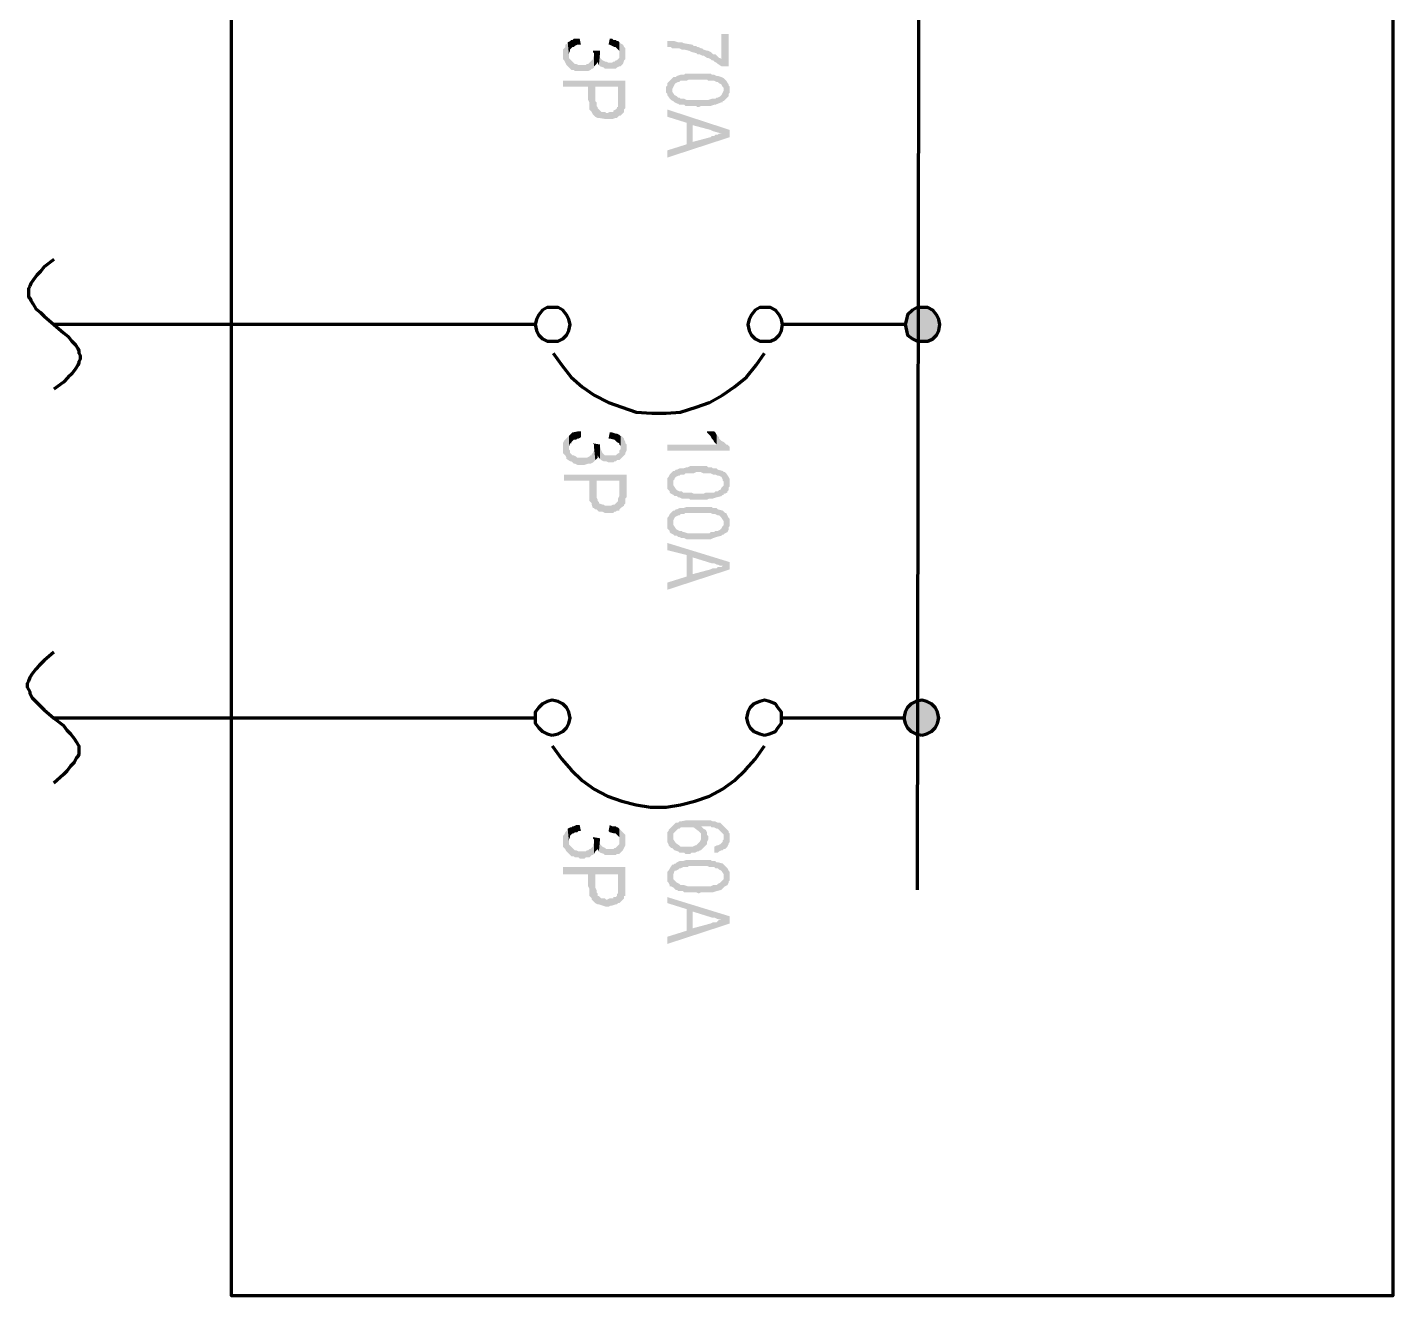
# Model space of a CAD drawing. Header units: inches. Extents: x -186 to 186, y -282 to 282.
# Drawn here: x -67.3 to -25.19, y -234.96 to -195.83 of the extents above; entities that cross this region are included whole.
import ezdxf

# ---------------------------------------------------------------- set-up
doc = ezdxf.new("R2010")
doc.units = ezdxf.units.IN
doc.header["$MEASUREMENT"] = 0
doc.layers.add('H', color=7, linetype='CONTINUOUS', lineweight=100)
doc.layers.add('P', color=250, linetype='CONTINUOUS', lineweight=100)

msp = doc.modelspace()

# ---------------------------------------------------------------- hatches: boundary and pattern name
at = {"layer": 'H', "linetype": 'Continuous'}
for points in [[(-50.222, -196.37), (-50.259, -196.185), (-50.333, -196.185), (-50.37, -196.185), (-50.444, -196.185), (-50.481, -196.222), (-50.519, -196.222), (-50.556, -196.259), (-50.63, -196.296), (-50.593, -196.667), (-50.593, -196.63), (-50.556, -196.556), (-50.556, -196.519), (-50.519, -196.481), (-50.481, -196.444), (-50.444, -196.444), (-50.407, -196.407), (-50.333, -196.37), (-50.296, -196.37)], [(-49.037, -196.296), (-49.074, -196.259), (-49.111, -196.259), (-49.148, -196.222), (-49.222, -196.222), (-49.259, -196.185), (-49.333, -196.185), (-49.37, -196.37), (-49.333, -196.37), (-49.185, -196.444), (-49.148, -196.444), (-49.111, -196.481), (-49.074, -196.519), (-49.037, -196.556), (-49.037, -196.63), (-49.037, -196.667)], [(-45.667, -197.037), (-45.667, -196.037), (-45.889, -196.037), (-45.889, -196.815), (-45.926, -196.778), (-45.963, -196.778), (-46.074, -196.667), (-46.148, -196.667), (-46.185, -196.63), (-46.222, -196.593), (-46.296, -196.556), (-46.333, -196.556), (-46.444, -196.519), (-46.481, -196.481), (-46.519, -196.481), (-46.593, -196.444), (-46.63, -196.444), (-46.667, -196.407), (-46.741, -196.407), (-46.778, -196.37), (-47, -196.333), (-47.037, -196.333), (-47.111, -196.296), (-47.148, -196.296), (-47.222, -196.296), (-47.333, -196.259), (-47.407, -196.259), (-47.481, -196.259), (-47.556, -196.259), (-47.556, -196.444), (-47.444, -196.444), (-47.407, -196.481), (-47.333, -196.481), (-47.296, -196.481), (-47.222, -196.481), (-47.185, -196.481), (-47.111, -196.519), (-47.037, -196.519), (-46.889, -196.556), (-46.815, -196.593), (-46.667, -196.63), (-46.63, -196.667), (-46.593, -196.667), (-46.556, -196.667), (-46.481, -196.704), (-46.444, -196.704), (-46.333, -196.778), (-46.296, -196.778), (-46.222, -196.815), (-46.185, -196.852), (-46.148, -196.852), (-46.111, -196.889), (-46.037, -196.926), (-46, -196.963), (-45.889, -197.037), (-45.852, -197.037)], [(-49.815, -197.074), (-49.815, -196.667), (-49.815, -196.704), (-49.852, -196.778), (-49.852, -196.815), (-49.889, -196.852), (-49.926, -196.889), (-49.963, -196.926), (-50, -196.963), (-50.037, -196.963), (-50.074, -197), (-50.296, -197), (-50.37, -196.963), (-50.407, -196.963), (-50.444, -196.926), (-50.481, -196.889), (-50.519, -196.852), (-50.556, -196.815), (-50.593, -196.778), (-50.593, -196.704), (-50.593, -196.667), (-50.63, -196.296), (-50.63, -196.333), (-50.704, -196.37), (-50.704, -196.444), (-50.741, -196.481), (-50.778, -196.519), (-50.778, -196.556), (-50.778, -196.778), (-50.778, -196.815), (-50.741, -196.852), (-50.704, -196.926), (-50.667, -197), (-50.593, -197.074), (-50.556, -197.111), (-50.519, -197.148), (-50.444, -197.148), (-50.407, -197.185), (-50.37, -197.185), (-50.296, -197.185), (-50.259, -197.185), (-50.111, -197.185), (-50.074, -197.185), (-50, -197.185), (-49.926, -197.148), (-49.889, -197.111), (-49.852, -197.111)], [(-49.63, -196.556), (-49.852, -196.556), (-49.852, -196.593), (-49.815, -196.63), (-49.815, -196.667), (-49.815, -197.074), (-49.815, -197.037), (-49.778, -197), (-49.741, -196.963), (-49.704, -196.889), (-49.704, -196.926), (-49.667, -197), (-49.63, -196.593)], [(-48.852, -196.667), (-48.852, -196.556), (-48.852, -196.519), (-48.852, -196.481), (-48.889, -196.444), (-48.926, -196.37), (-49, -196.333), (-49.037, -196.296), (-49.037, -196.704), (-49.037, -196.778), (-49.074, -196.815), (-49.111, -196.852), (-49.148, -196.852), (-49.185, -196.889), (-49.222, -196.889), (-49.259, -196.926), (-49.37, -196.926), (-49.444, -196.889), (-49.481, -196.889), (-49.556, -196.852), (-49.593, -196.815), (-49.63, -196.778), (-49.63, -196.667), (-49.63, -196.593), (-49.667, -197), (-49.63, -197.037), (-49.519, -197.074), (-49.481, -197.111), (-49.444, -197.111), (-49.37, -197.111), (-49.259, -197.111), (-49.185, -197.111), (-49.148, -197.111), (-49.111, -197.074), (-49.037, -197.037), (-49, -197.037), (-48.926, -196.963), (-48.889, -196.852), (-48.852, -196.815), (-48.852, -196.778), (-48.852, -196.704)], [(-48.852, -198.074), (-48.852, -197.481), (-50.778, -197.481), (-50.778, -197.667), (-50, -197.667), (-50, -198.074), (-49.963, -198.148), (-49.963, -198.259), (-49.963, -198.37), (-49.926, -198.407), (-49.889, -198.444), (-49.852, -198.519), (-49.815, -198.556), (-49.778, -198.593), (-49.778, -197.667), (-49.074, -197.667), (-49.074, -198.593), (-49.037, -198.556), (-49, -198.556), (-48.926, -198.481), (-48.889, -198.444), (-48.889, -198.37), (-48.852, -198.333), (-48.852, -198.296), (-48.852, -198.259), (-48.852, -198.185), (-48.852, -198.148)], [(-45.815, -198.111), (-45.815, -197.741), (-45.815, -197.778), (-45.852, -197.852), (-45.889, -197.926), (-45.926, -197.963), (-46, -198), (-46.037, -198), (-46.074, -198.037), (-46.111, -198.037), (-46.185, -198.037), (-46.296, -198.074), (-46.407, -198.074), (-46.481, -198.074), (-46.778, -198.074), (-46.815, -198.074), (-46.963, -198.074), (-47.037, -198.037), (-47.111, -198.037), (-47.148, -198.037), (-47.185, -198), (-47.222, -198), (-47.259, -197.963), (-47.333, -197.926), (-47.407, -197.815), (-47.407, -197.778), (-47.407, -197.407), (-47.444, -197.444), (-47.481, -197.481), (-47.519, -197.519), (-47.556, -197.556), (-47.556, -197.63), (-47.593, -197.667), (-47.593, -197.852), (-47.556, -197.889), (-47.556, -197.926), (-47.481, -198.037), (-47.444, -198.074), (-47.37, -198.111), (-47.333, -198.148), (-47.259, -198.185), (-47.222, -198.185), (-47.185, -198.222), (-47.148, -198.222), (-47.074, -198.222), (-47.037, -198.222), (-47, -198.259), (-46.926, -198.259), (-46.852, -198.259), (-46.667, -198.259), (-46.63, -198.296), (-46.593, -198.296), (-46.519, -198.259), (-46.333, -198.259), (-46.296, -198.259), (-46.222, -198.259), (-46.111, -198.222), (-46.074, -198.222), (-45.889, -198.148), (-45.852, -198.148), (-45.852, -198.111)], [(-45.63, -197.778), (-45.63, -197.667), (-45.667, -197.63), (-45.667, -197.593), (-45.741, -197.481), (-45.778, -197.444), (-45.815, -197.407), (-45.889, -197.37), (-46, -197.333), (-46.037, -197.333), (-46.111, -197.296), (-46.148, -197.296), (-46.185, -197.296), (-46.222, -197.259), (-46.296, -197.259), (-46.37, -197.259), (-46.852, -197.259), (-46.926, -197.259), (-47, -197.259), (-47.037, -197.296), (-47.111, -197.296), (-47.148, -197.296), (-47.259, -197.333), (-47.296, -197.37), (-47.333, -197.37), (-47.37, -197.37), (-47.407, -197.407), (-47.407, -197.778), (-47.407, -197.741), (-47.37, -197.667), (-47.333, -197.593), (-47.296, -197.556), (-47.222, -197.519), (-47.185, -197.519), (-47.148, -197.481), (-47.111, -197.481), (-47.037, -197.481), (-47, -197.481), (-46.963, -197.481), (-46.889, -197.444), (-46.778, -197.444), (-46.704, -197.444), (-46.556, -197.444), (-46.481, -197.444), (-46.333, -197.444), (-46.296, -197.481), (-46.222, -197.481), (-46.185, -197.481), (-46.148, -197.481), (-46.111, -197.481), (-46.037, -197.519), (-46, -197.519), (-45.963, -197.556), (-45.889, -197.593), (-45.852, -197.667), (-45.815, -197.704), (-45.815, -198.111), (-45.778, -198.074), (-45.741, -198.037), (-45.667, -197.963), (-45.667, -197.889), (-45.63, -197.852), (-45.63, -197.815)], [(-49.074, -198.593), (-49.074, -198.074), (-49.074, -198.185), (-49.074, -198.222), (-49.074, -198.296), (-49.111, -198.296), (-49.111, -198.333), (-49.148, -198.37), (-49.222, -198.407), (-49.222, -198.444), (-49.296, -198.444), (-49.333, -198.444), (-49.407, -198.481), (-49.444, -198.481), (-49.481, -198.444), (-49.556, -198.444), (-49.593, -198.444), (-49.667, -198.37), (-49.704, -198.333), (-49.704, -198.296), (-49.741, -198.259), (-49.741, -198.222), (-49.741, -198.148), (-49.778, -198.111), (-49.778, -197.667), (-49.778, -198.593), (-49.704, -198.63), (-49.667, -198.63), (-49.444, -198.667), (-49.37, -198.667), (-49.296, -198.667), (-49.259, -198.667), (-49.148, -198.63), (-49.111, -198.63)], [(-45.63, -199.222), (-45.63, -199), (-47.556, -198.37), (-47.556, -198.593), (-46.963, -198.778), (-46.963, -199.444), (-46.778, -198.852), (-46.222, -199), (-46.148, -199.037), (-45.889, -199.111), (-45.852, -199.111)], [(-45.63, -199.222), (-45.852, -199.111), (-45.926, -199.111), (-45.963, -199.111), (-46, -199.148), (-46.074, -199.148), (-46.111, -199.185), (-46.185, -199.185), (-46.222, -199.222), (-46.778, -199.37), (-46.778, -198.852), (-46.963, -199.444), (-47.556, -199.63), (-47.556, -199.852)], [(-40, -204.556), (-40.148, -204.704), (-40.148, -205.333)], [(-40, -204.556), (-40, -205.444), (-40.148, -205.333)], [(-39.852, -204.481), (-40, -204.556), (-40, -205.444)], [(-39.852, -204.481), (-39.852, -205.519), (-40, -205.444)], [(-39.704, -204.481), (-39.852, -204.481), (-39.852, -205.519)], [(-39.704, -204.481), (-39.704, -205.519), (-39.852, -205.519)], [(-39.519, -204.481), (-39.704, -204.481), (-39.704, -205.519)], [(-39.519, -204.481), (-39.519, -205.519), (-39.704, -205.519)], [(-39.37, -204.556), (-39.519, -204.481), (-39.519, -205.519)], [(-39.37, -204.556), (-39.37, -205.444), (-39.519, -205.519)], [(-39.259, -204.704), (-39.37, -204.556), (-39.37, -205.444)], [(-40.185, -204.852), (-40.185, -205.185), (-40.222, -205)], [(-40.148, -204.704), (-40.185, -204.852), (-40.185, -205.185)], [(-40.148, -204.704), (-40.148, -205.333), (-40.185, -205.185)], [(-39.259, -204.704), (-39.259, -205.333), (-39.37, -205.444)], [(-39.185, -204.852), (-39.259, -204.704), (-39.259, -205.333)], [(-39.185, -204.852), (-39.185, -205.185), (-39.259, -205.333)], [(-39.148, -205), (-39.185, -204.852), (-39.185, -205.185)], [(-49.778, -209.185), (-49.815, -208.815), (-49.815, -208.852), (-49.815, -208.889), (-49.852, -208.963), (-49.889, -209), (-49.889, -209.037), (-49.926, -209.037), (-49.963, -209.074), (-50.037, -209.111), (-50.074, -209.111), (-50.296, -209.111), (-50.333, -209.111), (-50.37, -209.074), (-50.444, -209.037), (-50.481, -209.037), (-50.519, -209), (-50.556, -208.963), (-50.556, -208.889), (-50.593, -208.852), (-50.593, -208.815), (-50.593, -208.444), (-50.63, -208.481), (-50.667, -208.519), (-50.741, -208.593), (-50.778, -208.667), (-50.778, -208.704), (-50.778, -208.889), (-50.778, -208.963), (-50.741, -209), (-50.704, -209.037), (-50.667, -209.111), (-50.667, -209.148), (-50.556, -209.222), (-50.519, -209.222), (-50.481, -209.259), (-50.444, -209.296), (-50.407, -209.296), (-50.333, -209.333), (-50.296, -209.333), (-50.222, -209.333), (-50.111, -209.333), (-50, -209.296), (-49.926, -209.296), (-49.852, -209.259), (-49.815, -209.222)], [(-50.222, -208.481), (-50.222, -208.296), (-50.296, -208.296), (-50.481, -208.333), (-50.519, -208.37), (-50.556, -208.407), (-50.593, -208.444), (-50.593, -208.815), (-50.593, -208.778), (-50.556, -208.667), (-50.519, -208.667), (-50.519, -208.63), (-50.481, -208.593), (-50.444, -208.556), (-50.37, -208.556), (-50.333, -208.519), (-50.296, -208.519)], [(-48.815, -208.815), (-48.815, -208.704), (-48.852, -208.667), (-48.852, -208.63), (-48.889, -208.556), (-48.889, -208.519), (-48.963, -208.444), (-49, -208.444), (-49, -208.852), (-49.037, -208.889), (-49.037, -208.963), (-49.111, -209), (-49.148, -209.037), (-49.185, -209.037), (-49.259, -209.037), (-49.37, -209.037), (-49.481, -209.037), (-49.519, -209), (-49.556, -208.963), (-49.593, -208.889), (-49.63, -208.778), (-49.63, -208.741), (-49.63, -209.148), (-49.593, -209.185), (-49.519, -209.222), (-49.481, -209.222), (-49.444, -209.222), (-49.37, -209.259), (-49.222, -209.259), (-49.185, -209.222), (-49.148, -209.222), (-49.111, -209.185), (-49.037, -209.185), (-49, -209.148), (-48.963, -209.111), (-48.926, -209.074), (-48.852, -209), (-48.852, -208.963), (-48.815, -208.889), (-48.815, -208.852)], [(-49, -208.444), (-49.037, -208.407), (-49.111, -208.37), (-49.148, -208.37), (-49.259, -208.333), (-49.333, -208.333), (-49.37, -208.519), (-49.333, -208.519), (-49.185, -208.556), (-49.148, -208.593), (-49.111, -208.63), (-49.037, -208.667), (-49.037, -208.704), (-49, -208.741), (-49, -208.815)], [(-45.63, -208.889), (-45.63, -208.778), (-45.704, -208.704), (-45.741, -208.704), (-45.778, -208.667), (-45.815, -208.63), (-45.889, -208.593), (-45.963, -208.519), (-45.963, -208.481), (-46, -208.444), (-46.037, -208.407), (-46.037, -208.704), (-47.556, -208.704), (-47.556, -208.889)], [(-46.037, -208.407), (-46.074, -208.333), (-46.111, -208.296), (-46.333, -208.296), (-46.333, -208.333), (-46.296, -208.37), (-46.259, -208.407), (-46.222, -208.444), (-46.185, -208.519), (-46.148, -208.556), (-46.111, -208.63), (-46.074, -208.667), (-46.037, -208.704)], [(-49.63, -208.704), (-49.852, -208.667), (-49.815, -208.704), (-49.815, -208.778), (-49.815, -208.815), (-49.778, -209.185), (-49.741, -209.148), (-49.704, -209.111), (-49.704, -209.037), (-49.667, -209.111), (-49.63, -209.148), (-49.63, -208.741)], [(-48.815, -210.185), (-48.815, -209.63), (-50.741, -209.63), (-50.741, -209.815), (-49.963, -209.815), (-49.963, -210.222), (-49.963, -210.259), (-49.963, -210.37), (-49.963, -210.444), (-49.926, -210.481), (-49.889, -210.519), (-49.889, -210.556), (-49.852, -210.667), (-49.815, -210.667), (-49.778, -210.704), (-49.741, -210.704), (-49.741, -209.815), (-49.037, -209.815), (-49.037, -210.741), (-49.037, -210.704), (-49, -210.667), (-48.889, -210.593), (-48.889, -210.556), (-48.852, -210.519), (-48.852, -210.481), (-48.852, -210.444), (-48.852, -210.37), (-48.815, -210.333), (-48.815, -210.259)], [(-45.815, -210.222), (-45.815, -209.889), (-45.815, -209.926), (-45.815, -209.963), (-45.852, -210), (-45.889, -210.037), (-45.926, -210.111), (-45.963, -210.111), (-46, -210.148), (-46.037, -210.148), (-46.074, -210.148), (-46.111, -210.185), (-46.148, -210.185), (-46.222, -210.185), (-46.259, -210.185), (-46.37, -210.185), (-46.444, -210.222), (-46.741, -210.222), (-46.815, -210.185), (-46.926, -210.185), (-47.037, -210.185), (-47.074, -210.185), (-47.111, -210.148), (-47.148, -210.148), (-47.185, -210.148), (-47.259, -210.111), (-47.296, -210.074), (-47.37, -209.963), (-47.37, -209.889), (-47.407, -209.556), (-47.444, -209.593), (-47.481, -209.63), (-47.519, -209.704), (-47.556, -209.741), (-47.556, -209.815), (-47.556, -209.963), (-47.556, -210), (-47.556, -210.074), (-47.519, -210.111), (-47.481, -210.148), (-47.481, -210.185), (-47.444, -210.222), (-47.37, -210.259), (-47.333, -210.296), (-47.259, -210.296), (-47.222, -210.333), (-47.185, -210.333), (-47.111, -210.37), (-47.074, -210.37), (-47.037, -210.37), (-46.963, -210.37), (-46.889, -210.37), (-46.852, -210.407), (-46.667, -210.407), (-46.593, -210.407), (-46.519, -210.407), (-46.333, -210.407), (-46.259, -210.37), (-46.222, -210.37), (-46.148, -210.37), (-46.037, -210.333), (-45.889, -210.296), (-45.852, -210.259), (-45.815, -210.259)], [(-45.63, -209.889), (-45.63, -209.815), (-45.63, -209.778), (-45.667, -209.704), (-45.741, -209.593), (-45.778, -209.556), (-45.815, -209.556), (-45.852, -209.519), (-46, -209.481), (-46.037, -209.444), (-46.074, -209.444), (-46.148, -209.444), (-46.185, -209.407), (-46.222, -209.407), (-46.296, -209.407), (-46.333, -209.37), (-46.852, -209.37), (-46.926, -209.407), (-46.963, -209.407), (-47.074, -209.444), (-47.148, -209.444), (-47.185, -209.444), (-47.259, -209.481), (-47.296, -209.481), (-47.333, -209.519), (-47.37, -209.519), (-47.407, -209.556), (-47.37, -209.889), (-47.37, -209.852), (-47.37, -209.815), (-47.333, -209.778), (-47.333, -209.741), (-47.296, -209.704), (-47.222, -209.667), (-47.185, -209.667), (-47.148, -209.63), (-47.074, -209.63), (-47.037, -209.63), (-47, -209.593), (-46.926, -209.593), (-46.889, -209.593), (-46.741, -209.593), (-46.667, -209.556), (-46.519, -209.556), (-46.444, -209.593), (-46.333, -209.593), (-46.259, -209.593), (-46.222, -209.593), (-46.148, -209.63), (-46.111, -209.63), (-46.074, -209.63), (-46, -209.667), (-45.963, -209.667), (-45.889, -209.704), (-45.852, -209.778), (-45.852, -209.815), (-45.815, -209.852), (-45.815, -210.222), (-45.778, -210.222), (-45.704, -210.185), (-45.704, -210.148), (-45.667, -210.111), (-45.667, -210.037), (-45.63, -210), (-45.63, -209.963)], [(-49.037, -210.741), (-49.037, -210.222), (-49.037, -210.296), (-49.074, -210.37), (-49.074, -210.407), (-49.074, -210.444), (-49.111, -210.481), (-49.148, -210.519), (-49.185, -210.556), (-49.222, -210.556), (-49.296, -210.593), (-49.333, -210.593), (-49.37, -210.593), (-49.407, -210.593), (-49.481, -210.593), (-49.519, -210.556), (-49.556, -210.556), (-49.667, -210.519), (-49.667, -210.481), (-49.704, -210.444), (-49.704, -210.407), (-49.741, -210.333), (-49.741, -210.296), (-49.741, -210.222), (-49.741, -209.815), (-49.741, -210.704), (-49.704, -210.741), (-49.667, -210.778), (-49.593, -210.778), (-49.556, -210.778), (-49.481, -210.815), (-49.444, -210.815), (-49.333, -210.815), (-49.296, -210.815), (-49.222, -210.815), (-49.185, -210.778), (-49.148, -210.778), (-49.111, -210.741)], [(-45.815, -211.481), (-45.815, -211.111), (-45.815, -211.148), (-45.815, -211.185), (-45.852, -211.222), (-45.889, -211.296), (-45.926, -211.333), (-46, -211.37), (-46.037, -211.37), (-46.074, -211.37), (-46.111, -211.407), (-46.148, -211.407), (-46.222, -211.407), (-46.259, -211.444), (-46.37, -211.444), (-46.444, -211.444), (-46.741, -211.444), (-46.815, -211.444), (-46.926, -211.444), (-47.037, -211.407), (-47.074, -211.407), (-47.111, -211.37), (-47.148, -211.37), (-47.185, -211.37), (-47.259, -211.333), (-47.296, -211.296), (-47.37, -211.185), (-47.37, -211.111), (-47.407, -210.778), (-47.444, -210.815), (-47.481, -210.852), (-47.519, -210.926), (-47.556, -210.963), (-47.556, -211.037), (-47.556, -211.185), (-47.556, -211.222), (-47.556, -211.296), (-47.519, -211.333), (-47.481, -211.37), (-47.481, -211.407), (-47.444, -211.444), (-47.37, -211.481), (-47.333, -211.519), (-47.259, -211.519), (-47.222, -211.556), (-47.185, -211.556), (-47.111, -211.593), (-47.074, -211.593), (-47.037, -211.593), (-46.963, -211.63), (-46.889, -211.63), (-46.852, -211.63), (-46.667, -211.63), (-46.593, -211.63), (-46.519, -211.63), (-46.333, -211.63), (-46.259, -211.63), (-46.222, -211.63), (-46.148, -211.593), (-46.037, -211.556), (-45.889, -211.519), (-45.852, -211.481)], [(-45.63, -211.111), (-45.63, -211.037), (-45.63, -211), (-45.667, -210.963), (-45.741, -210.815), (-45.778, -210.815), (-45.815, -210.778), (-45.852, -210.741), (-46, -210.704), (-46.037, -210.667), (-46.074, -210.667), (-46.148, -210.667), (-46.185, -210.63), (-46.222, -210.63), (-46.296, -210.63), (-46.333, -210.63), (-46.852, -210.63), (-46.926, -210.63), (-46.963, -210.63), (-47.074, -210.667), (-47.148, -210.667), (-47.185, -210.667), (-47.259, -210.704), (-47.296, -210.704), (-47.333, -210.741), (-47.37, -210.741), (-47.407, -210.778), (-47.37, -211.111), (-47.37, -211.037), (-47.333, -210.963), (-47.296, -210.926), (-47.222, -210.889), (-47.185, -210.889), (-47.148, -210.852), (-47.074, -210.852), (-47.037, -210.852), (-47, -210.815), (-46.926, -210.815), (-46.889, -210.815), (-46.741, -210.815), (-46.667, -210.815), (-46.519, -210.815), (-46.444, -210.815), (-46.333, -210.815), (-46.259, -210.815), (-46.222, -210.815), (-46.148, -210.852), (-46.111, -210.852), (-46.074, -210.852), (-46, -210.889), (-45.963, -210.889), (-45.889, -210.963), (-45.815, -211.074), (-45.815, -211.481), (-45.778, -211.444), (-45.704, -211.407), (-45.667, -211.333), (-45.667, -211.259), (-45.63, -211.222), (-45.63, -211.185)], [(-45.63, -212.556), (-45.63, -212.333), (-47.556, -211.741), (-47.556, -211.963), (-46.963, -212.111), (-46.963, -212.778), (-46.778, -212.185), (-46.185, -212.37), (-46.111, -212.37), (-46.037, -212.407), (-46, -212.407), (-45.926, -212.444), (-45.889, -212.444), (-45.815, -212.444)], [(-45.63, -212.556), (-45.815, -212.444), (-45.852, -212.444), (-45.889, -212.481), (-45.963, -212.481), (-46, -212.481), (-46.037, -212.519), (-46.148, -212.519), (-46.222, -212.556), (-46.778, -212.704), (-46.778, -212.185), (-46.963, -212.778), (-47.556, -212.963), (-47.556, -213.185)], [(-40.148, -216.815), (-40.222, -216.963), (-40.222, -217.296)], [(-40.148, -216.815), (-40.148, -217.444), (-40.222, -217.296)], [(-40.037, -216.704), (-40.148, -216.815), (-40.148, -217.444)], [(-40.037, -216.704), (-40.037, -217.556), (-40.148, -217.444)], [(-39.889, -216.63), (-40.037, -216.704), (-40.037, -217.556)], [(-39.889, -216.63), (-39.889, -217.63), (-40.037, -217.556)], [(-39.704, -216.593), (-39.889, -216.63), (-39.889, -217.63)], [(-39.704, -216.593), (-39.704, -217.667), (-39.889, -217.63)], [(-39.556, -216.63), (-39.704, -216.593), (-39.704, -217.667)], [(-39.556, -216.63), (-39.556, -217.63), (-39.704, -217.667)], [(-39.407, -216.704), (-39.556, -216.63), (-39.556, -217.63)], [(-39.407, -216.704), (-39.407, -217.556), (-39.556, -217.63)], [(-39.296, -216.815), (-39.407, -216.704), (-39.407, -217.556)], [(-39.296, -216.815), (-39.296, -217.444), (-39.407, -217.556)], [(-39.222, -216.963), (-39.296, -216.815), (-39.296, -217.444)], [(-40.222, -216.963), (-40.222, -217.296), (-40.259, -217.148)], [(-39.222, -216.963), (-39.222, -217.296), (-39.296, -217.444)], [(-39.185, -217.148), (-39.222, -216.963), (-39.222, -217.296)], [(-49.815, -221.333), (-49.815, -220.963), (-49.815, -221), (-49.852, -221.037), (-49.852, -221.111), (-49.889, -221.148), (-49.926, -221.185), (-49.963, -221.185), (-50, -221.222), (-50.037, -221.222), (-50.074, -221.259), (-50.296, -221.259), (-50.37, -221.222), (-50.407, -221.222), (-50.444, -221.185), (-50.481, -221.148), (-50.519, -221.111), (-50.556, -221.074), (-50.593, -221.037), (-50.593, -221), (-50.593, -220.926), (-50.63, -220.556), (-50.63, -220.593), (-50.704, -220.667), (-50.741, -220.741), (-50.778, -220.778), (-50.778, -220.815), (-50.778, -221.037), (-50.778, -221.111), (-50.741, -221.148), (-50.704, -221.185), (-50.667, -221.259), (-50.593, -221.333), (-50.519, -221.407), (-50.444, -221.407), (-50.407, -221.444), (-50.37, -221.444), (-50.296, -221.444), (-50.259, -221.481), (-50.111, -221.481), (-50.074, -221.444), (-50, -221.444), (-49.963, -221.444), (-49.926, -221.407), (-49.889, -221.37), (-49.852, -221.37)], [(-50.222, -220.63), (-50.259, -220.444), (-50.333, -220.444), (-50.37, -220.444), (-50.444, -220.481), (-50.481, -220.481), (-50.519, -220.519), (-50.556, -220.519), (-50.63, -220.556), (-50.593, -220.926), (-50.593, -220.889), (-50.556, -220.815), (-50.556, -220.778), (-50.519, -220.741), (-50.481, -220.704), (-50.444, -220.704), (-50.407, -220.667), (-50.333, -220.667), (-50.296, -220.63)], [(-48.852, -220.926), (-48.852, -220.852), (-48.852, -220.815), (-48.852, -220.741), (-48.889, -220.704), (-48.926, -220.667), (-49, -220.593), (-49.037, -220.556), (-49.037, -221), (-49.037, -221.037), (-49.074, -221.074), (-49.111, -221.111), (-49.148, -221.148), (-49.185, -221.148), (-49.222, -221.185), (-49.259, -221.185), (-49.37, -221.185), (-49.444, -221.185), (-49.481, -221.148), (-49.556, -221.111), (-49.593, -221.074), (-49.63, -221.037), (-49.63, -220.926), (-49.63, -220.852), (-49.667, -221.259), (-49.63, -221.296), (-49.519, -221.333), (-49.481, -221.37), (-49.37, -221.37), (-49.259, -221.37), (-49.148, -221.37), (-49.111, -221.333), (-49.037, -221.333), (-49, -221.296), (-48.926, -221.222), (-48.889, -221.148), (-48.852, -221.074), (-48.852, -221.037), (-48.852, -221)], [(-49.037, -220.556), (-49.074, -220.519), (-49.111, -220.519), (-49.148, -220.481), (-49.222, -220.481), (-49.259, -220.481), (-49.333, -220.444), (-49.37, -220.63), (-49.333, -220.667), (-49.185, -220.704), (-49.148, -220.704), (-49.111, -220.741), (-49.074, -220.778), (-49.037, -220.815), (-49.037, -220.889), (-49.037, -220.926)], [(-46.519, -221.222), (-46.519, -220.815), (-46.519, -220.852), (-46.519, -220.889), (-46.556, -220.963), (-46.63, -221.037), (-46.667, -221.074), (-46.704, -221.074), (-46.778, -221.111), (-46.815, -221.111), (-46.889, -221.111), (-47.037, -221.111), (-47.111, -221.111), (-47.148, -221.111), (-47.185, -221.074), (-47.296, -221), (-47.37, -220.889), (-47.37, -220.815), (-47.407, -220.481), (-47.444, -220.519), (-47.481, -220.556), (-47.519, -220.593), (-47.519, -220.63), (-47.556, -220.667), (-47.556, -220.704), (-47.556, -220.926), (-47.556, -220.963), (-47.519, -221.037), (-47.519, -221.074), (-47.481, -221.111), (-47.444, -221.148), (-47.407, -221.148), (-47.37, -221.185), (-47.333, -221.222), (-47.222, -221.259), (-47.185, -221.296), (-47.148, -221.296), (-47.111, -221.296), (-47.037, -221.296), (-47, -221.333), (-46.852, -221.333), (-46.815, -221.296), (-46.741, -221.296), (-46.704, -221.296), (-46.63, -221.259), (-46.593, -221.259), (-46.556, -221.222)], [(-46.296, -220.852), (-46.296, -220.778), (-46.333, -220.741), (-46.333, -220.667), (-46.37, -220.593), (-46.444, -220.556), (-46.481, -220.519), (-46.519, -220.481), (-46.556, -220.481), (-46.556, -220.296), (-46.852, -220.296), (-46.926, -220.296), (-46.963, -220.296), (-47.148, -220.333), (-47.185, -220.333), (-47.222, -220.37), (-47.259, -220.37), (-47.296, -220.37), (-47.333, -220.407), (-47.37, -220.444), (-47.407, -220.481), (-47.37, -220.815), (-47.37, -220.778), (-47.37, -220.704), (-47.296, -220.63), (-47.259, -220.593), (-47.222, -220.556), (-47.185, -220.556), (-47.148, -220.519), (-47.111, -220.519), (-47.037, -220.519), (-46.815, -220.519), (-46.741, -220.519), (-46.593, -220.63), (-46.556, -220.667), (-46.519, -220.704), (-46.519, -220.778), (-46.519, -220.815), (-46.519, -221.222), (-46.481, -221.185), (-46.444, -221.148), (-46.407, -221.111), (-46.37, -221.074), (-46.333, -221.037), (-46.333, -221), (-46.333, -220.963), (-46.296, -220.889)], [(-45.815, -220.481), (-45.852, -220.444), (-45.889, -220.407), (-45.926, -220.37), (-46, -220.37), (-46.074, -220.333), (-46.111, -220.333), (-46.148, -220.333), (-46.222, -220.296), (-46.259, -220.296), (-46.333, -220.296), (-46.37, -220.296), (-46.444, -220.296), (-46.556, -220.296), (-46.556, -220.481), (-46.481, -220.481), (-46.407, -220.481), (-46.333, -220.481), (-46.296, -220.481), (-46.222, -220.481), (-46.185, -220.519), (-46.148, -220.519), (-46.111, -220.519), (-46.037, -220.556), (-46, -220.556), (-45.963, -220.593), (-45.852, -220.704), (-45.815, -220.741), (-45.815, -220.778), (-45.815, -220.815)], [(-45.63, -220.852), (-45.63, -220.778), (-45.63, -220.704), (-45.667, -220.667), (-45.667, -220.63), (-45.704, -220.593), (-45.778, -220.519), (-45.815, -220.481), (-45.815, -220.852), (-45.815, -220.889), (-45.852, -220.926), (-45.852, -220.963), (-45.926, -221.037), (-46, -221.074), (-46.037, -221.074), (-46.111, -221.111), (-46.111, -221.296), (-46.074, -221.296), (-46, -221.296), (-45.963, -221.259), (-45.889, -221.222), (-45.852, -221.222), (-45.815, -221.185), (-45.778, -221.185), (-45.704, -221.111), (-45.667, -221.037), (-45.667, -221), (-45.63, -220.963), (-45.63, -220.889)], [(-49.63, -220.852), (-49.852, -220.815), (-49.852, -220.852), (-49.815, -220.889), (-49.815, -220.963), (-49.815, -221.333), (-49.778, -221.259), (-49.741, -221.222), (-49.704, -221.185), (-49.667, -221.259)], [(-48.852, -222.333), (-48.852, -221.741), (-50.778, -221.741), (-50.778, -221.963), (-50, -221.963), (-50, -222.333), (-49.963, -222.407), (-49.963, -222.519), (-49.963, -222.63), (-49.926, -222.667), (-49.889, -222.704), (-49.889, -222.741), (-49.852, -222.778), (-49.815, -222.815), (-49.778, -222.852), (-49.778, -221.963), (-49.074, -221.963), (-49.074, -222.852), (-49.037, -222.852), (-49, -222.815), (-48.963, -222.778), (-48.926, -222.741), (-48.889, -222.704), (-48.889, -222.63), (-48.852, -222.63), (-48.852, -222.556), (-48.852, -222.519), (-48.852, -222.481), (-48.852, -222.407)], [(-45.815, -222.37), (-45.815, -222), (-45.815, -222.037), (-45.815, -222.111), (-45.852, -222.148), (-45.889, -222.185), (-45.926, -222.222), (-46, -222.259), (-46.037, -222.296), (-46.074, -222.296), (-46.111, -222.296), (-46.148, -222.296), (-46.222, -222.333), (-46.259, -222.333), (-46.37, -222.333), (-46.444, -222.333), (-46.741, -222.333), (-46.815, -222.333), (-46.926, -222.333), (-47.037, -222.296), (-47.074, -222.296), (-47.111, -222.296), (-47.148, -222.296), (-47.185, -222.259), (-47.259, -222.222), (-47.296, -222.185), (-47.37, -222.111), (-47.37, -222.074), (-47.37, -222.037), (-47.407, -221.667), (-47.481, -221.778), (-47.519, -221.852), (-47.556, -221.889), (-47.556, -221.926), (-47.556, -222.111), (-47.556, -222.148), (-47.556, -222.185), (-47.519, -222.222), (-47.481, -222.296), (-47.481, -222.333), (-47.444, -222.333), (-47.37, -222.37), (-47.333, -222.407), (-47.296, -222.444), (-47.259, -222.444), (-47.222, -222.481), (-47.185, -222.481), (-47.111, -222.481), (-47.074, -222.481), (-47.037, -222.519), (-46.963, -222.519), (-46.889, -222.519), (-46.852, -222.519), (-46.667, -222.519), (-46.593, -222.556), (-46.519, -222.519), (-46.333, -222.519), (-46.259, -222.519), (-46.222, -222.519), (-46.148, -222.519), (-46.037, -222.481), (-45.889, -222.444), (-45.852, -222.407)], [(-45.63, -222.037), (-45.63, -221.963), (-45.63, -221.889), (-45.667, -221.852), (-45.704, -221.778), (-45.741, -221.741), (-45.778, -221.704), (-45.815, -221.667), (-45.852, -221.63), (-46, -221.593), (-46.037, -221.593), (-46.074, -221.556), (-46.148, -221.556), (-46.185, -221.556), (-46.222, -221.519), (-46.296, -221.519), (-46.333, -221.519), (-46.852, -221.519), (-46.926, -221.519), (-46.963, -221.519), (-47.074, -221.556), (-47.148, -221.556), (-47.185, -221.556), (-47.259, -221.593), (-47.296, -221.63), (-47.333, -221.63), (-47.37, -221.667), (-47.407, -221.667), (-47.37, -222.037), (-47.37, -222), (-47.37, -221.963), (-47.333, -221.852), (-47.296, -221.852), (-47.222, -221.815), (-47.185, -221.778), (-47.148, -221.778), (-47.074, -221.741), (-47.037, -221.741), (-47, -221.741), (-46.926, -221.741), (-46.889, -221.704), (-46.741, -221.704), (-46.667, -221.704), (-46.519, -221.704), (-46.444, -221.704), (-46.333, -221.704), (-46.259, -221.741), (-46.222, -221.741), (-46.148, -221.741), (-46.111, -221.741), (-46.074, -221.778), (-46, -221.778), (-45.963, -221.815), (-45.889, -221.852), (-45.815, -221.963), (-45.815, -222.37), (-45.778, -222.333), (-45.704, -222.296), (-45.667, -222.222), (-45.667, -222.185), (-45.63, -222.148), (-45.63, -222.074)], [(-49.074, -222.852), (-49.074, -222.333), (-49.074, -222.444), (-49.074, -222.481), (-49.074, -222.556), (-49.111, -222.556), (-49.111, -222.63), (-49.148, -222.667), (-49.222, -222.667), (-49.222, -222.704), (-49.296, -222.704), (-49.333, -222.704), (-49.407, -222.741), (-49.444, -222.741), (-49.481, -222.704), (-49.556, -222.704), (-49.593, -222.704), (-49.667, -222.63), (-49.704, -222.63), (-49.704, -222.556), (-49.741, -222.519), (-49.741, -222.481), (-49.741, -222.444), (-49.778, -222.37), (-49.778, -221.963), (-49.778, -222.852), (-49.704, -222.889), (-49.667, -222.889), (-49.444, -222.963), (-49.37, -222.963), (-49.296, -222.926), (-49.259, -222.926), (-49.148, -222.889), (-49.111, -222.889)], [(-45.63, -223.481), (-45.63, -223.259), (-47.556, -222.667), (-47.556, -222.852), (-46.963, -223.037), (-46.963, -223.704), (-46.778, -223.111), (-46.185, -223.296), (-46.111, -223.296), (-46.037, -223.333), (-45.889, -223.37), (-45.815, -223.37)], [(-45.63, -223.481), (-45.815, -223.37), (-45.852, -223.37), (-45.889, -223.37), (-45.963, -223.37), (-46, -223.407), (-46.037, -223.444), (-46.148, -223.444), (-46.222, -223.481), (-46.778, -223.63), (-46.778, -223.111), (-46.963, -223.704), (-47.556, -223.889), (-47.556, -224.111)]]:
    msp.add_hatch(color=0, dxfattribs=at).paths.add_polyline_path(points)

# ---------------------------------------------------------------- linework, layer by layer
at = {"layer": 'P', "color": 0, "linetype": 'Continuous'}
for points in [[(-61, -72.222), (-25.185, -72.222), (-25.185, -234.963), (-61, -234.963), (-61, -72.222)], [(-39.63, -79.63), (-39.852, -222.444)], [(-66.481, -203), (-66.778, -203.222), (-66.889, -203.37), (-67, -203.481), (-67.111, -203.63), (-67.185, -203.741), (-67.222, -203.815), (-67.259, -203.889), (-67.259, -203.926), (-67.259, -204.074), (-67.259, -204.148), (-67.222, -204.185), (-67.185, -204.259), (-67.111, -204.37), (-67.037, -204.519), (-66.889, -204.63), (-66.778, -204.741), (-66.481, -205), (-66.185, -205.259), (-66.037, -205.37), (-65.926, -205.519), (-65.815, -205.63), (-65.741, -205.741), (-65.704, -205.815), (-65.704, -205.889), (-65.667, -205.963), (-65.667, -206.074), (-65.704, -206.148), (-65.704, -206.185), (-65.741, -206.259), (-65.815, -206.37), (-65.926, -206.519), (-66.037, -206.63), (-66.185, -206.778), (-66.481, -207)], [(-51.111, -205.519), (-50.926, -205.519), (-50.778, -205.444), (-50.667, -205.333), (-50.593, -205.185), (-50.556, -205), (-50.593, -204.852), (-50.667, -204.704), (-50.778, -204.556), (-50.926, -204.481), (-51.111, -204.481), (-51.259, -204.481), (-51.407, -204.556), (-51.519, -204.704), (-51.593, -204.852), (-51.63, -205), (-51.593, -205.185), (-51.519, -205.333), (-51.407, -205.444), (-51.259, -205.519), (-51.111, -205.519)], [(-44.556, -205.519), (-44.37, -205.519), (-44.222, -205.444), (-44.111, -205.333), (-44.037, -205.185), (-44, -205), (-44.037, -204.852), (-44.111, -204.704), (-44.222, -204.556), (-44.37, -204.481), (-44.556, -204.481), (-44.704, -204.481), (-44.852, -204.556), (-44.963, -204.704), (-45.037, -204.852), (-45.074, -205), (-45.037, -205.185), (-44.963, -205.333), (-44.852, -205.444), (-44.704, -205.519), (-44.556, -205.519)], [(-39.704, -205.519), (-39.519, -205.519), (-39.37, -205.444), (-39.259, -205.333), (-39.185, -205.185), (-39.148, -205), (-39.185, -204.852), (-39.259, -204.704), (-39.37, -204.556), (-39.519, -204.481), (-39.704, -204.481), (-39.852, -204.481), (-40, -204.556), (-40.148, -204.704), (-40.185, -204.852), (-40.222, -205), (-40.185, -205.185), (-40.148, -205.333), (-40, -205.444), (-39.852, -205.519), (-39.704, -205.519)], [(-51.63, -205), (-66.481, -205)], [(-40.222, -205), (-44, -205)], [(-51.074, -205.889), (-50.815, -206.259), (-50.519, -206.63), (-50.185, -206.926), (-49.815, -207.185), (-49.37, -207.407), (-48.963, -207.556), (-48.519, -207.704), (-48.037, -207.741), (-47.593, -207.741), (-47.148, -207.704), (-46.667, -207.556), (-46.259, -207.407), (-45.852, -207.185), (-45.481, -206.926), (-45.111, -206.63), (-44.815, -206.259), (-44.556, -205.889)], [(-66.481, -215.111), (-66.778, -215.37), (-66.926, -215.519), (-67.037, -215.63), (-67.148, -215.778), (-67.222, -215.889), (-67.259, -216), (-67.296, -216.074), (-67.296, -216.185), (-67.259, -216.259), (-67.222, -216.333), (-67.222, -216.37), (-67.148, -216.519), (-67.037, -216.63), (-66.778, -216.889), (-66.481, -217.148), (-66.185, -217.37), (-66.074, -217.519), (-65.963, -217.63), (-65.852, -217.778), (-65.778, -217.889), (-65.741, -217.963), (-65.704, -218), (-65.704, -218.074), (-65.704, -218.185), (-65.704, -218.259), (-65.741, -218.333), (-65.778, -218.37), (-65.852, -218.519), (-65.963, -218.63), (-66.074, -218.778), (-66.185, -218.889), (-66.481, -219.148)], [(-51.111, -217.667), (-50.926, -217.63), (-50.778, -217.556), (-50.667, -217.444), (-50.593, -217.296), (-50.556, -217.148), (-50.593, -216.963), (-50.667, -216.815), (-50.778, -216.704), (-50.926, -216.63), (-51.111, -216.593), (-51.259, -216.63), (-51.407, -216.704), (-51.519, -216.815), (-51.63, -216.963), (-51.63, -217.148), (-51.63, -217.296), (-51.519, -217.444), (-51.407, -217.556), (-51.259, -217.63), (-51.111, -217.667)], [(-44.556, -217.667), (-44.407, -217.63), (-44.222, -217.556), (-44.148, -217.444), (-44.037, -217.296), (-44.037, -217.148), (-44.037, -216.963), (-44.148, -216.815), (-44.222, -216.704), (-44.407, -216.63), (-44.556, -216.593), (-44.704, -216.63), (-44.889, -216.704), (-45, -216.815), (-45.074, -216.963), (-45.111, -217.148), (-45.074, -217.296), (-45, -217.444), (-44.889, -217.556), (-44.704, -217.63), (-44.556, -217.667)], [(-39.704, -217.667), (-39.556, -217.63), (-39.407, -217.556), (-39.296, -217.444), (-39.222, -217.296), (-39.185, -217.148), (-39.222, -216.963), (-39.296, -216.815), (-39.407, -216.704), (-39.556, -216.63), (-39.704, -216.593), (-39.889, -216.63), (-40.037, -216.704), (-40.148, -216.815), (-40.222, -216.963), (-40.259, -217.148), (-40.222, -217.296), (-40.148, -217.444), (-40.037, -217.556), (-39.889, -217.63), (-39.704, -217.667)], [(-51.63, -217.148), (-66.481, -217.148)], [(-40.259, -217.148), (-44.037, -217.148)], [(-51.111, -218), (-50.815, -218.407), (-50.519, -218.741), (-50.185, -219.074), (-49.815, -219.333), (-49.407, -219.556), (-48.963, -219.704), (-48.519, -219.815), (-48.074, -219.889), (-47.593, -219.889), (-47.148, -219.815), (-46.704, -219.704), (-46.259, -219.556), (-45.852, -219.333), (-45.481, -219.074), (-45.148, -218.741), (-44.852, -218.407), (-44.556, -218)]]:
    msp.add_lwpolyline(points, dxfattribs=at)

doc.saveas('drawing.dxf')
